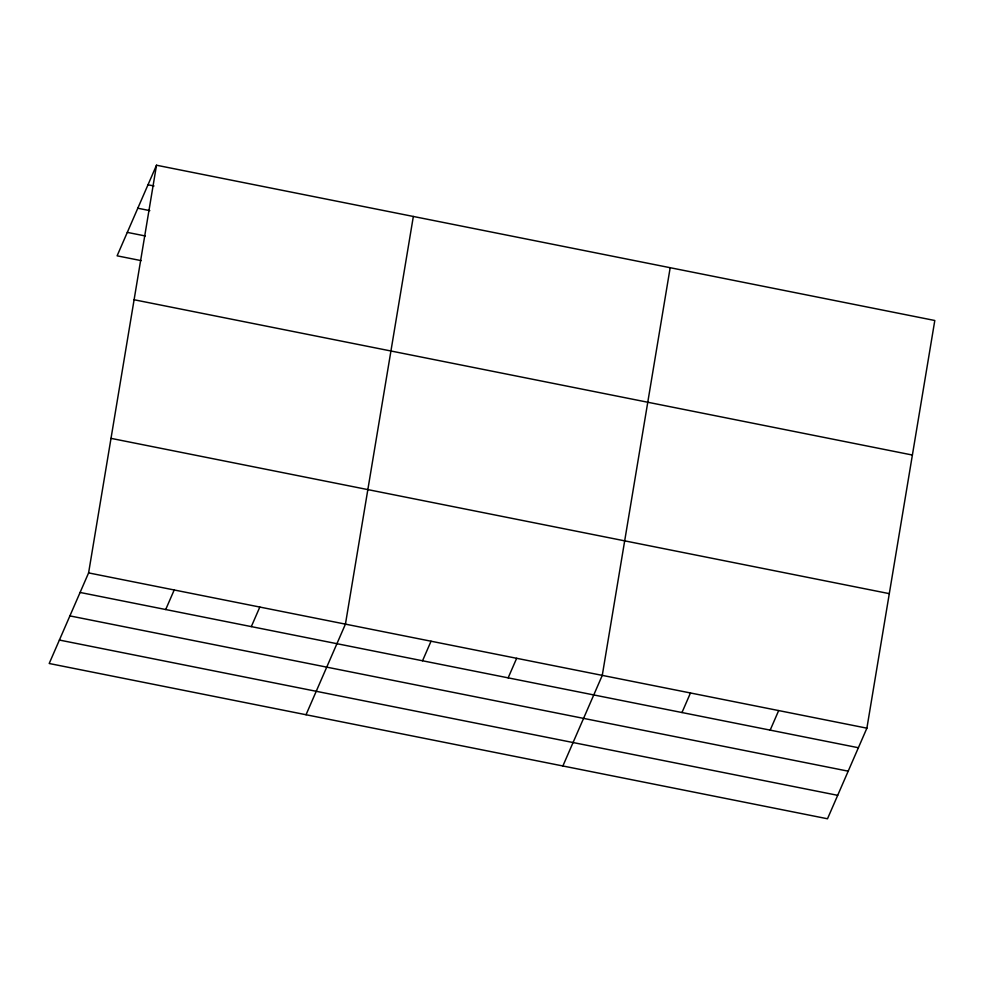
<?xml version="1.0" encoding="UTF-8"?>
<svg xmlns="http://www.w3.org/2000/svg" width="984" height="984" viewBox="0 0 984 984"><rect width="100%" height="100%" fill="white"/><g stroke="black" fill="none" stroke-linecap="round" stroke-linejoin="round"><path stroke-width="1.48" d="M88.597 572.897L156.505 165.226L934.8 320.501L866.892 728.172L827.495 818.774L49.2 663.499L88.597 572.897L866.892 728.172M413.341 216.468L345.433 624.139L306.036 714.741M670.178 267.709L602.269 675.381L562.873 765.982M156.505 165.226L117.108 255.828L141.142 260.625M165.706 609.527L174.205 589.969M251.314 626.611L259.825 607.054M422.542 660.768L431.041 641.211M508.15 677.853L516.662 658.296M681.974 712.539L690.473 692.97M770.177 730.128L778.676 710.571M148.006 184.783L154.008 185.976M137.809 208.227L149.826 210.625M127.305 232.384L145.325 235.975M134.095 299.751L912.389 455.038M111.007 438.36L889.302 593.647M80.098 592.454L858.38 747.729M69.901 615.898L848.196 771.173M59.397 640.055L837.691 795.33"/></g></svg>
